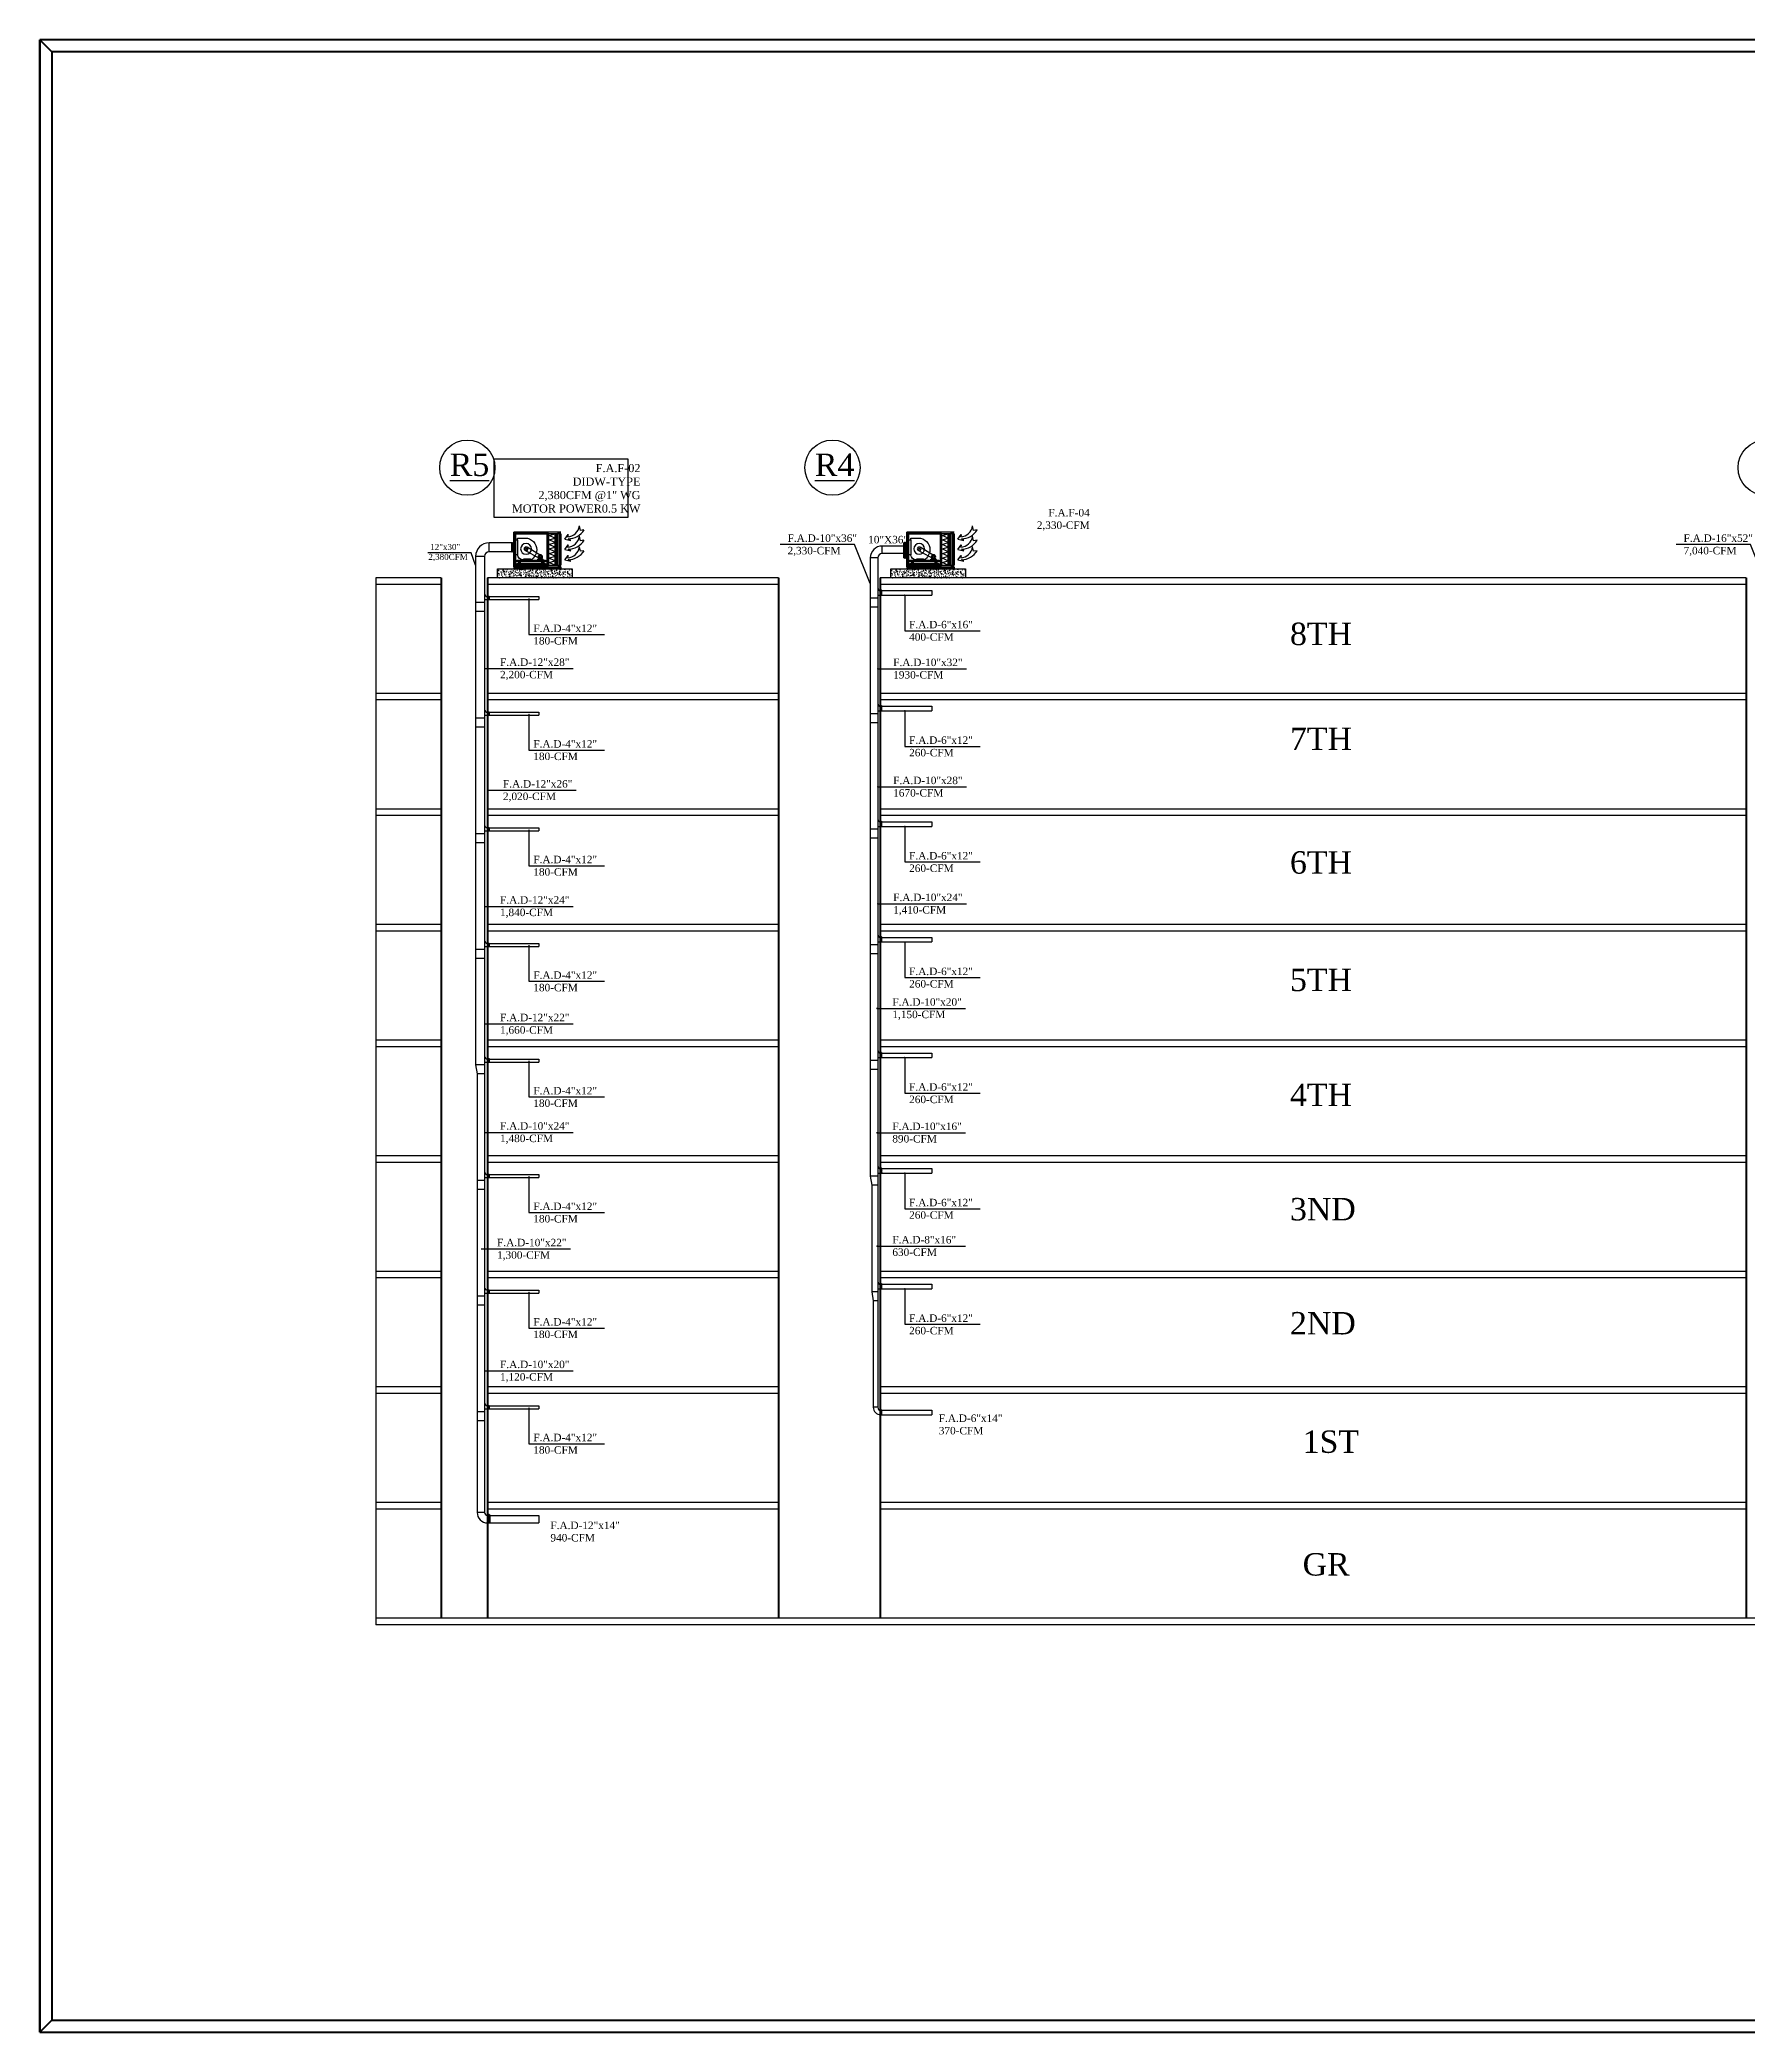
# Model space of a CAD drawing. Extents: x 847 to 949, y 444 to 823.
# Drawn here: x 847.4 to 904.5, y 443.9 to 510.6 of the extents above; entities that cross this region are included whole.
import ezdxf

# ---------------------------------------------------------------- set-up
doc = ezdxf.new("R2010")
doc.units = 0
doc.header["$MEASUREMENT"] = 0
doc.layers.get('0').update_dxf_attribs({"linetype": 'CONTINUOUS', "lineweight": 30})
for name, color, linetype in [('01_AC-EQUIP', 206, 'CONTINUOUS'), ('06_AC-FA.DUCT', 4, 'CONTINUOUS'), ('12-AC-FL.CONN.', 2, 'CONTINUOUS'), ('A.C.VOLUM DAMPER', 2, 'CONTINUOUS')]:
    doc.layers.add(name, color=color, linetype=linetype)
for name, color, linetype, lineweight in [('04-AC_F.A.DUCT', 4, 'CONTINUOUS', 35), ('A-Handrail', 2, 'CONTINUOUS', 30), ('AC-TEXT', 15, 'CONTINUOUS', 30), ('AC.REF(S). PIPING', 3, 'CONTINUOUS', 30), ('exhaust grill', 220, 'CONTINUOUS', 18), ('piping', 15, 'CONTINUOUS', 30), ('seeee', 6, 'CONTINUOUS', 40), ('UG-BORDER', 20, 'CONTINUOUS', 80)]:
    doc.layers.add(name, color=color, linetype=linetype, lineweight=lineweight)
doc.styles.add('AC', font='romans.shx', dxfattribs={"height": 0.2})
doc.dimstyles.get("Standard").update_dxf_attribs({"dimtxt": 0.12, "dimasz": 0.05, "dimexe": 0.18, "dimexo": 0.0625, "dimgap": 0.09, "dimtad": 0, "dimtih": 1, "dimtoh": 1, "dimzin": 0, "dimdsep": 46, "dimtxsty": 'Standard', "dimblk": 'DOT', "dimcen": 0.09, "dimadec": 0, "dimazin": 0, "dimtfac": 1, "dimtofl": 0, "dimtmove": 0, "dimatfit": 3, "dimldrblk": 'DOT', "dimfxl": 1, "dimtolj": 1, "dimtzin": 0, "dimarcsym": 0})

# ---------------------------------------------------------------- blocks, each defined once
blk = doc.blocks.new('A$C74983092')
at = {"layer": '01_AC-EQUIP'}
for points in [[(-1.063, 0.066), (-1.063, 0), (-1.028, 0), (-1.028, 0.031), (-0.997, 0.031), (-0.997, 0.066)], [(0, 0.066), (0, 0), (-0.036, 0), (-0.036, 0.031), (-0.067, 0.031), (-0.067, 0.066)], [(-1.063, -0.716), (-1.063, -0.65), (-1.028, -0.65), (-1.028, -0.681), (-0.997, -0.681), (-0.997, -0.716)], [(-0.036, -0.681), (-0.036, -0.65), (0, -0.65), (0, -0.716), (-0.067, -0.716), (-0.067, -0.681)]]:
    blk.add_hatch(color=160, dxfattribs=at).paths.add_polyline_path(points)
h = blk.add_hatch(dxfattribs=at)
h.set_pattern_fill('ANSI32', color=160, scale=0.094816, style=0)
h.set_pattern_definition([(45, (-67.101423, -493.577206), (-0.0251420207, 0.0251420207), []), (45, (-67.08466, -493.577206), (-0.0251420207, 0.0251420207), [])])
h.paths.add_polyline_path([(-0.931, 0.03), (-0.997, 0.03), (-0.997, -0.681), (-0.931, -0.681)])
at = {"layer": '01_AC-EQUIP', "color": 160}
for p, q in [((-1.063, 0.066), (0, 0.066)), ((-1.063, 0.03), (-0.036, 0.03)), ((-1.028, 0), (-1.063, 0)), ((-1.027, 0.031), (-1.027, -0.681)), ((-0.997, 0.031), (-0.997, 0.066)), ((-0.997, -0.681), (-0.997, 0.03)), ((-0.931, -0.681), (-0.931, 0.03)), ((0, 0.066), (-0.782, 0.066)), ((-0.782, 0.066), (-0.782, 0.066)), ((-0.747, 0.031), (-0.747, -0.681)), ((-0.036, 0.031), (-0.747, 0.031)), ((-0.067, 0.031), (-0.067, 0.066)), ((-0.036, -0.681), (-0.036, 0.031)), ((-0.036, 0.03), (-0.036, -0.681)), ((-0.036, 0), (0, 0)), ((0, -0.716), (0, 0.066)), ((0, 0.066), (0, -0.716)), ((-0.616, -0.464), (-0.298, -0.274)), ((-0.581, -0.525), (-0.256, -0.347)), ((-0.084, -0.068), (-0.255, -0.068)), ((-0.084, -0.108), (-0.084, -0.068)), ((0, -0.716), (-1.064, -0.716)), ((-1.028, -0.65), (-1.063, -0.65)), ((-0.036, -0.681), (-1.063, -0.681)), ((-1.063, -0.716), (-1.063, -0.748)), ((0, -0.748), (-1.063, -0.748)), ((0, -0.72), (-1.061, -0.72)), ((-0.997, -0.681), (-0.997, -0.716)), ((-0.997, -0.681), (-0.997, -0.748)), ((-0.782, -0.716), (0, -0.716)), ((-0.747, -0.681), (-0.036, -0.681)), ((-0.66, -0.548), (-0.66, -0.569)), ((-0.656, -0.547), (-0.634, -0.547)), ((-0.655, -0.58), (-0.655, -0.654)), ((-0.54, -0.547), (-0.561, -0.547)), ((-0.536, -0.548), (-0.536, -0.569)), ((-0.374, -0.555), (-0.223, -0.555)), ((-0.347, -0.542), (-0.36, -0.542)), ((-0.354, -0.548), (-0.354, -0.535)), ((-0.354, -0.551), (-0.354, -0.567)), ((-0.286, -0.542), (-0.299, -0.542)), ((-0.293, -0.548), (-0.293, -0.535)), ((-0.293, -0.551), (-0.293, -0.567)), ((-0.232, -0.542), (-0.245, -0.542)), ((-0.238, -0.548), (-0.238, -0.535)), ((-0.238, -0.551), (-0.238, -0.567)), ((-0.127, -0.58), (-0.127, -0.654)), ((-0.067, -0.681), (-0.067, -0.716)), ((-0.036, -0.65), (0, -0.65)), ((0, -0.716), (0, -0.752))]:
    blk.add_line(p, q, dxfattribs=at)
for points in [[(-1.063, 0.03), (-1.063, -0.681)], [(-1.063, -0.681), (-1.063, 0.03)], [(-0.931, -0.067), (-0.792, -0.006), (-0.931, 0.03)], [(-0.931, -0.681), (-0.931, 0.03)], [(-0.782, 0.03), (-0.782, -0.681)], [(-0.782, -0.681), (-0.782, 0.03)], [(-0.931, -0.169), (-0.792, -0.108), (-0.931, -0.067)], [(-0.931, -0.271), (-0.792, -0.21), (-0.931, -0.169)], [(-0.931, -0.374), (-0.792, -0.312), (-0.931, -0.271)], [(-0.931, -0.476), (-0.792, -0.415), (-0.931, -0.374)], [(-0.931, -0.578), (-0.792, -0.517), (-0.931, -0.476)], [(-0.931, -0.681), (-0.792, -0.619), (-0.931, -0.578)], [(-0.63, -0.533), (-0.643, -0.533), (-0.643, -0.555), (-0.553, -0.555), (-0.553, -0.533), (-0.565, -0.533)]]:
    blk.add_lwpolyline(points, dxfattribs=at)
for points in [[(-0.084, -0.108), (-0.084, -0.447), (-0.036, -0.447), (-0.036, -0.108)], [(-0.715, -0.605), (-0.067, -0.605), (-0.067, -0.561), (-0.715, -0.561)], [(-0.715, -0.681), (-0.067, -0.681), (-0.067, -0.637), (-0.715, -0.637)], [(-0.676, -0.637), (-0.634, -0.637), (-0.634, -0.605), (-0.676, -0.605)], [(-0.671, -0.561), (-0.643, -0.561), (-0.643, -0.555), (-0.671, -0.555)], [(-0.649, -0.533), (-0.649, -0.561), (-0.643, -0.561), (-0.643, -0.533)], [(-0.547, -0.533), (-0.547, -0.561), (-0.553, -0.561), (-0.553, -0.533)], [(-0.525, -0.561), (-0.553, -0.561), (-0.553, -0.555), (-0.525, -0.555)], [(-0.374, -0.561), (-0.223, -0.561), (-0.223, -0.533), (-0.374, -0.533)], [(-0.106, -0.637), (-0.148, -0.637), (-0.148, -0.605), (-0.106, -0.605)]]:
    blk.add_lwpolyline(points, close=True, dxfattribs=at)
for centre, radius in [((-0.598, -0.494), 0.0507), ((-0.276, -0.31), 0.122), ((-0.276, -0.31), 0.042), ((-0.276, -0.31), 0.0134), ((-0.598, -0.494), 0.035), ((-0.598, -0.494), 0.00909), ((-0.354, -0.542), 0.00444), ((-0.293, -0.542), 0.00444), ((-0.238, -0.542), 0.00444)]:
    blk.add_circle(centre, radius, dxfattribs=at)
for centre, radius, start, end in [((-0.256, -0.328), 0.261, 89.8098, 181.0457), ((-0.217, -0.316), 0.3, 183.3325, 234.9147), ((-0.224, -0.418), 0.144, 276.938, 348.446)]:
    blk.add_arc(centre, radius, start, end, dxfattribs=at)
for points in [[(-0.634, -0.605), (-0.634, -0.637), (-0.676, -0.605), (-0.676, -0.637)], [(-0.671, -0.555), (-0.671, -0.561), (-0.649, -0.555), (-0.649, -0.561)], [(-0.649, -0.533), (-0.643, -0.533), (-0.649, -0.561), (-0.643, -0.561)], [(-0.547, -0.533), (-0.553, -0.533), (-0.547, -0.561), (-0.553, -0.561)], [(-0.525, -0.555), (-0.525, -0.561), (-0.547, -0.555), (-0.547, -0.561)], [(-0.148, -0.605), (-0.148, -0.637), (-0.106, -0.605), (-0.106, -0.637)]]:
    blk.add_solid(points, dxfattribs=at)
blk = doc.blocks.new('A$C60D03859')
at = {"layer": '06_AC-FA.DUCT'}
for p, q in [((-0.16, 0.31), (-0.24, -0.05)), ((-0.24, -0.05), (-0.14, 0.1)), ((-0.16, 0.31), (0.11, 0.11)), ((0.11, 0.11), (-0.02, 0.14)), ((0.37, -0.64), (0.64, -0.58)), ((0.4, -0.86), (0.37, -0.64))]:
    blk.add_line(p, q, dxfattribs=at)
for centre, radius, start, end in [((1.03, 0.13), 1.18, 181.521, 237.6803), ((0.75, 0.19), 0.779, 183.7141, 261.5016)]:
    blk.add_arc(centre, radius, start, end, dxfattribs=at)
blk = doc.blocks.new('A$C4FDA1B52')
at = {"layer": '12-AC-FL.CONN.', "color": 2, "linetype": 'Continuous'}
for p, q in [((-0.13, 0.03), (-0.16, 0)), ((-0.16, -0.8), (-0.16, 0)), ((-0.13, 0.03), (-0.1, 0)), ((-0.13, -0.8), (-0.13, 0)), ((-0.08, 0.03), (-0.1, 0)), ((-0.1, -0.8), (-0.1, 0)), ((-0.08, 0.03), (-0.05, 0)), ((-0.08, -0.8), (-0.08, 0)), ((-0.03, 0.03), (-0.05, 0)), ((-0.05, -0.8), (-0.05, 0)), ((-0.03, 0.03), (0, 0)), ((-0.03, -0.8), (-0.03, 0)), ((0, -0.8), (0, 0)), ((-0.13, -0.83), (-0.16, -0.8)), ((-0.13, -0.83), (-0.1, -0.8)), ((-0.08, -0.83), (-0.1, -0.8)), ((-0.08, -0.83), (-0.05, -0.8)), ((-0.03, -0.83), (-0.05, -0.8)), ((-0.03, -0.83), (0, -0.8))]:
    blk.add_line(p, q, dxfattribs=at)
blk = doc.blocks.new('A$C180A56EA')
at = {"layer": 'A.C.VOLUM DAMPER'}
h = blk.add_hatch(dxfattribs=at)
h.set_pattern_fill('ANSI31', color=256, scale=0.001, style=0)
h.set_pattern_definition([(45, (129.5106855, -230.48025158), (-8.838834765e-05, 8.838834765e-05), [])])
h.paths.add_polyline_path([(0.046, 0.004), (0.046, 0.006), (0.04, 0.006), (0.04, -0.003), (0.046, -0.003), (0.046, 0), (0.06, 0), (0.06, 0.013), (0.057, 0.013), (0.057, 0.004)])
for p, q in [((-0.124, 0.003), (-0.116, 0.003)), ((-0.116, 0), (-0.119, 0.003)), ((-0.119, 0), (-0.116, 0.002)), ((-0.116, 0.002), (-0.118, 0.003)), ((-0.116, 0.003), (-0.117, 0.003)), ((-0.117, 0), (-0.116, 0.001)), ((-0.116, 0), (-0.11, 0.006)), ((-0.116, 0.001), (-0.112, 0.006)), ((-0.11, 0), (-0.116, 0.006)), ((-0.116, 0.002), (-0.113, 0.006)), ((-0.116, -0.003), (-0.116, 0.006)), ((-0.116, 0.003), (-0.114, 0.006)), ((-0.116, 0.006), (-0.11, 0.006)), ((-0.116, 0.006), (-0.116, 0.006)), ((-0.116, 0.005), (-0.115, 0.006)), ((-0.116, -0.001), (-0.11, 0.005)), ((-0.11, -0.001), (-0.116, 0.005)), ((-0.116, -0.002), (-0.11, 0.004)), ((-0.11, -0.003), (-0.116, 0.004)), ((-0.116, -0.003), (-0.11, 0.003)), ((-0.111, -0.003), (-0.116, 0.003)), ((-0.112, -0.003), (-0.116, 0.002)), ((-0.113, -0.003), (-0.116, 0)), ((-0.116, 0), (-0.116, 0)), ((-0.11, 0.001), (-0.115, 0.006)), ((-0.11, 0.002), (-0.114, 0.006)), ((-0.114, -0.003), (-0.11, 0.002)), ((-0.11, 0.003), (-0.113, 0.006)), ((-0.113, 0.002), (0.04, 0.002)), ((-0.113, -0.003), (-0.11, 0.001)), ((-0.11, 0.004), (-0.112, 0.006)), ((0.04, 0.012), (-0.11, 0.012)), ((-0.11, 0.005), (-0.11, 0.006)), ((-0.088, 0.011), (-0.099, -0.007)), ((-0.077, 0.011), (-0.066, -0.007)), ((-0.04, 0.011), (-0.051, -0.007)), ((-0.028, 0.011), (-0.017, -0.007)), ((0.006, 0.011), (-0.006, -0.007)), ((0.017, 0.011), (0.029, -0.007)), ((0.046, 0.006), (0.04, 0.006)), ((0.04, 0.006), (0.04, -0.003)), ((0.046, 0.004), (0.046, 0.006)), ((0.057, 0.004), (0.046, 0.004)), ((0.06, 0.013), (0.057, 0.013)), ((0.057, 0.013), (0.057, 0.004)), ((0.06, 0.013), (0.06, 0)), ((-0.124, 0), (-0.116, 0)), ((-0.114, -0.003), (-0.116, -0.001)), ((-0.115, -0.003), (-0.116, -0.002)), ((-0.11, -0.003), (-0.116, -0.003)), ((-0.112, -0.003), (-0.11, 0)), ((-0.111, -0.003), (-0.11, -0.001)), ((-0.11, -0.003), (-0.11, -0.002)), ((-0.11, -0.008), (0.04, -0.008)), ((0.04, -0.003), (0.046, -0.003)), ((0.06, 0), (0.046, 0)), ((0.046, -0.003), (0.046, 0))]:
    blk.add_line(p, q, dxfattribs=at)
at = {"layer": 'A.C.VOLUM DAMPER', "extrusion": (0, 0, -1)}
for centre, major_axis, start_param, end_param in [((-0.094, 0.002), (0.00135, 0.00135), 3.926991, 7.068583), ((-0.094, 0.002), (-0.00135, 0.00135), 2.356195, 5.497787), ((-0.071, 0.002), (0.00135, 0.00135), 3.926991, 7.068583), ((-0.071, 0.002), (-0.00135, 0.00135), 2.356195, 5.497787), ((-0.046, 0.002), (0.00135, 0.00135), 3.926991, 7.068583), ((-0.046, 0.002), (-0.00135, 0.00135), 2.356195, 5.497787), ((-0.023, 0.002), (0.00135, 0.00135), 3.926991, 7.068583), ((-0.023, 0.002), (-0.00135, 0.00135), 2.356194, 5.497787), ((0, 0.002), (0.00135, 0.00135), 3.926991, 7.068583), ((0, 0.002), (0.00135, 0.00135), 0.785398, 3.926991), ((0.023, 0.002), (0.00135, 0.00135), 3.926991, 7.068583), ((0.023, 0.002), (-0.00135, 0.00135), 2.356195, 5.497787)]:
    blk.add_ellipse(centre, major_axis=major_axis, ratio=1, start_param=start_param, end_param=end_param, dxfattribs=at)
blk = doc.blocks.new('_Dot')
at = {"color": 0, "linetype": 'ByBlock', "lineweight": -2}
blk.add_line((-0.5, 0), (-1, 0), dxfattribs=at)
at = {"color": 0, "linetype": 'ByBlock', "const_width": 0.5}
blk.add_lwpolyline([(-0.25, 0, 1), (0.25, 0, 1)], format="xyb", close=True, dxfattribs=at)

msp = doc.modelspace()

# ---------------------------------------------------------------- hatches: boundary and pattern name
at = {"layer": 'A-Handrail', "ltscale": 0.01}
h = msp.add_hatch(dxfattribs=at)
h.set_pattern_fill('AR-CONC', color=254, scale=0.001, style=0)
h.set_pattern_definition([(50, (-1192.27552, -375.23417), (0.182184669, -0.015939086), [0.01905, -0.20955]), (355, (-1192.27552, -375.23417), (-0.035243421, 0.191056845), [0.01524, -0.167640584]), (100.451445, (-1192.26034, -375.2355), (0.146941247, 0.175117752), [0.016190009, -0.178090245]), (46.1842, (-1192.27552, -375.18337), (0.27107904, -0.042042328), [0.028575, -0.314325]), (96.635558, (-1192.25293, -375.18687), (0.237404134, 0.247426125), [0.024285023, -0.267135608]), (351.184151, (-1192.27552, -375.18337), (0.237404134, 0.247426125), [0.022859967, -0.251459732]), (21, (-1192.25012, -375.19607), (0.151614391, -0.102265198), [0.01905, -0.20955]), (326, (-1192.25012, -375.19607), (0.061802028, 0.184187966), [0.01524, -0.16764]), (71.451445, (-1192.23748, -375.2046), (0.213416419, 0.081922769), [0.016190009, -0.178089938]), (37.5, (-1192.27552, -375.23417), (0.0030886033, 0.0845550389), [0, -0.165608, 0, -0.17018, 0, -0.168275]), (7.5, (-1192.27552, -375.23417), (0.0668196625, 0.100180575), [0, -0.097028, 0, -0.161798, 0, -0.064135]), (327.5, (-1192.33216, -375.23417), (0.1355905952, -0.005728744), [0, -0.0635, 0, -0.19812, 0, -0.26289]), (317.5, (-1192.35756, -375.23417), (0.1481291814, 0.025426491), [0, -0.08255, 0, -0.131572, 0, -0.18669])])
h.paths.add_polyline_path([(862.677, 492.594), (862.677, 492.894), (865.177, 492.894), (865.177, 492.594)])
h = msp.add_hatch(dxfattribs=at)
h.set_pattern_fill('AR-CONC', color=254, scale=0.001, style=0)
h.set_pattern_definition([(50, (-1179.11275, -375.23417), (0.182184669, -0.015939086), [0.01905, -0.20955]), (355, (-1179.11275, -375.23417), (-0.035243421, 0.191056845), [0.01524, -0.167640584]), (100.451445, (-1179.09757, -375.2355), (0.146941247, 0.175117752), [0.016190009, -0.178090245]), (46.1842, (-1179.11275, -375.18337), (0.27107904, -0.042042328), [0.028575, -0.314325]), (96.635558, (-1179.09016, -375.18687), (0.237404134, 0.247426125), [0.024285023, -0.267135608]), (351.184151, (-1179.11275, -375.18337), (0.237404134, 0.247426125), [0.022859967, -0.251459732]), (21, (-1179.08735, -375.19607), (0.151614391, -0.102265198), [0.01905, -0.20955]), (326, (-1179.08735, -375.19607), (0.061802028, 0.184187966), [0.01524, -0.16764]), (71.451445, (-1179.07471, -375.2046), (0.213416419, 0.081922769), [0.016190009, -0.178089938]), (37.5, (-1179.11275, -375.23417), (0.0030886033, 0.0845550389), [0, -0.165608, 0, -0.17018, 0, -0.168275]), (7.5, (-1179.11275, -375.23417), (0.0668196625, 0.100180575), [0, -0.097028, 0, -0.161798, 0, -0.064135]), (327.5, (-1179.16939, -375.23417), (0.1355905952, -0.005728744), [0, -0.0635, 0, -0.19812, 0, -0.26289]), (317.5, (-1179.19479, -375.23417), (0.1481291814, 0.025426491), [0, -0.08255, 0, -0.131572, 0, -0.18669])])
h.paths.add_polyline_path([(875.84, 492.594), (875.84, 492.894), (878.34, 492.894), (878.34, 492.594)])

# ---------------------------------------------------------------- linework, layer by layer
at = {"layer": '04-AC_F.A.DUCT'}
for p, q in [((862.339, 491.964), (862.339, 491.864)), ((862.339, 488.094), (862.339, 487.994)), ((862.339, 484.224), (862.339, 484.124)), ((862.339, 480.354), (862.339, 480.254)), ((862.339, 476.484), (862.339, 476.384)), ((862.339, 472.614), (862.339, 472.514)), ((862.339, 468.744), (862.339, 468.644)), ((862.339, 464.874), (862.339, 464.774))]:
    msp.add_line(p, q, dxfattribs=at)
at = {"layer": '06_AC-FA.DUCT'}
for p, q in [((863.16, 493.762), (862.391, 493.762)), ((862.391, 493.462), (862.391, 493.762)), ((876.283, 493.658), (875.554, 493.658)), ((875.554, 493.408), (875.554, 493.658)), ((861.941, 493.312), (861.941, 476.284)), ((862.241, 493.312), (861.941, 493.312)), ((862.241, 493.312), (862.241, 461.304)), ((863.16, 493.462), (862.391, 493.462)), ((875.154, 493.258), (875.154, 472.564)), ((875.404, 493.258), (875.154, 493.258)), ((875.404, 493.258), (875.404, 464.824)), ((876.283, 493.408), (875.554, 493.408)), ((862.241, 491.764), (861.941, 491.764)), ((862.241, 491.864), (864.062, 491.864)), ((862.339, 491.964), (864.062, 491.964)), ((864.062, 491.964), (864.062, 491.864)), ((875.404, 491.914), (875.154, 491.914)), ((875.404, 491.614), (875.154, 491.614)), ((875.404, 492.014), (877.212, 492.014)), ((875.504, 492.164), (877.212, 492.164)), ((875.504, 492.164), (875.504, 492.014)), ((877.212, 492.164), (877.212, 492.014)), ((862.241, 491.464), (861.941, 491.464)), ((875.504, 488.294), (877.212, 488.294)), ((875.504, 488.294), (875.504, 488.144)), ((877.212, 488.294), (877.212, 488.144)), ((862.241, 487.894), (861.941, 487.894)), ((862.241, 487.594), (861.941, 487.594)), ((862.241, 487.994), (864.062, 487.994)), ((862.339, 488.094), (864.062, 488.094)), ((864.062, 488.094), (864.062, 487.994)), ((875.404, 488.044), (875.154, 488.044)), ((875.404, 487.744), (875.154, 487.744)), ((875.404, 488.144), (877.212, 488.144)), ((875.404, 484.274), (877.212, 484.274)), ((875.504, 484.424), (877.212, 484.424)), ((875.504, 484.424), (875.504, 484.274)), ((877.212, 484.424), (877.212, 484.274)), ((862.241, 484.024), (861.941, 484.024)), ((862.241, 483.724), (861.941, 483.724)), ((862.241, 484.124), (864.062, 484.124)), ((862.339, 484.224), (864.062, 484.224)), ((864.062, 484.224), (864.062, 484.124)), ((875.404, 484.174), (875.154, 484.174)), ((875.404, 483.874), (875.154, 483.874)), ((862.241, 480.254), (864.062, 480.254)), ((862.339, 480.354), (864.062, 480.354)), ((864.062, 480.354), (864.062, 480.254)), ((875.404, 480.304), (875.154, 480.304)), ((875.404, 480.404), (877.212, 480.404)), ((875.504, 480.554), (877.212, 480.554)), ((875.504, 480.554), (875.504, 480.404)), ((877.212, 480.554), (877.212, 480.404)), ((862.241, 480.154), (861.941, 480.154)), ((862.241, 479.854), (861.941, 479.854)), ((875.404, 480.004), (875.154, 480.004)), ((862.241, 476.284), (861.941, 476.284)), ((861.941, 476.284), (861.991, 475.984)), ((862.241, 476.384), (864.062, 476.384)), ((862.339, 476.484), (864.062, 476.484)), ((864.062, 476.484), (864.062, 476.384)), ((875.404, 476.434), (875.154, 476.434)), ((875.404, 476.534), (877.212, 476.534)), ((875.504, 476.684), (877.212, 476.684)), ((875.504, 476.684), (875.504, 476.534)), ((877.212, 476.684), (877.212, 476.534)), ((861.991, 475.984), (861.991, 461.304)), ((862.241, 475.984), (861.991, 475.984)), ((875.404, 476.134), (875.154, 476.134)), ((862.241, 472.414), (861.99, 472.414)), ((862.241, 472.514), (864.062, 472.514)), ((862.339, 472.614), (864.062, 472.614)), ((864.062, 472.614), (864.062, 472.514)), ((875.404, 472.564), (875.154, 472.564)), ((875.154, 472.564), (875.204, 472.264)), ((875.204, 472.264), (875.204, 468.694)), ((875.404, 472.264), (875.204, 472.264)), ((875.404, 472.664), (877.212, 472.664)), ((875.504, 472.814), (877.212, 472.814)), ((875.504, 472.814), (875.504, 472.664)), ((877.212, 472.814), (877.212, 472.664)), ((862.241, 472.114), (861.99, 472.114)), ((875.504, 468.944), (877.212, 468.944)), ((875.504, 468.944), (875.504, 468.794)), ((877.212, 468.944), (877.212, 468.794)), ((862.241, 468.544), (861.99, 468.544)), ((862.241, 468.244), (861.99, 468.244)), ((862.241, 468.644), (864.062, 468.644)), ((862.339, 468.744), (864.062, 468.744)), ((864.062, 468.744), (864.062, 468.644)), ((875.404, 468.694), (875.204, 468.694)), ((875.204, 468.694), (875.254, 468.394)), ((875.254, 468.394), (875.254, 464.824)), ((875.404, 468.394), (875.254, 468.394)), ((875.404, 468.794), (877.212, 468.794)), ((862.241, 464.674), (861.99, 464.674)), ((862.241, 464.374), (861.99, 464.374)), ((862.241, 464.774), (864.062, 464.774)), ((862.339, 464.874), (864.062, 464.874)), ((864.062, 464.874), (864.062, 464.774)), ((875.404, 464.824), (875.253, 464.824)), ((875.489, 464.574), (877.212, 464.574)), ((875.504, 464.724), (877.212, 464.724)), ((875.504, 464.724), (875.504, 464.574)), ((877.212, 464.724), (877.212, 464.574)), ((862.241, 461.304), (861.991, 461.304)), ((862.341, 461.204), (864.062, 461.204)), ((862.341, 461.204), (862.341, 460.954)), ((862.341, 460.954), (864.062, 460.954)), ((864.062, 461.204), (864.062, 460.954))]:
    msp.add_line(p, q, dxfattribs=at)
for centre, radius, start, end in [((862.391, 493.312), 0.45, 90, 180), ((875.554, 493.258), 0.4, 90, 180), ((862.391, 493.312), 0.15, 90, 180), ((875.554, 493.258), 0.15, 90, 180), ((875.504, 492.264), 0.1, 180, 270), ((862.341, 492.064), 0.1, 180, 270), ((875.504, 488.394), 0.1, 180, 270), ((862.341, 488.194), 0.1, 180, 270), ((862.341, 484.324), 0.1, 180, 270), ((875.504, 484.524), 0.1, 180, 270), ((862.341, 480.454), 0.1, 180, 270), ((875.504, 480.654), 0.1, 180, 270), ((862.341, 476.584), 0.1, 180, 270), ((875.504, 476.784), 0.1, 180, 270), ((875.504, 472.914), 0.1, 180, 270), ((862.341, 472.714), 0.1, 180, 270), ((875.504, 469.044), 0.1, 180, 270), ((862.341, 468.844), 0.1, 180, 270), ((862.341, 464.974), 0.1, 180, 270), ((875.504, 464.824), 0.25, 180, 270), ((875.504, 464.824), 0.1, 180, 270), ((862.341, 461.304), 0.35, 180, 270), ((862.341, 461.304), 0.1, 180, 270)]:
    msp.add_arc(centre, radius, start, end, dxfattribs=at)
at = {"layer": 'A-Handrail', "color": 254, "ltscale": 0.01}
for points in [[(862.677, 492.594), (862.677, 492.894), (865.177, 492.894), (865.177, 492.594)], [(875.84, 492.594), (875.84, 492.894), (878.34, 492.894), (878.34, 492.594)]]:
    msp.add_lwpolyline(points, close=True, dxfattribs=at)
at = {"layer": 'AC-TEXT', "color": 0, "linetype": 'Continuous'}
msp.add_lwpolyline([(862.562, 496.581), (867.033, 496.581), (867.033, 494.618), (862.562, 494.618)], close=True, dxfattribs=at)
at = {"layer": 'AC.REF(S). PIPING', "color": 252, "linetype": 'Continuous'}
for p, q in [((860.789, 492.594), (858.596, 492.594)), ((858.596, 492.594), (858.596, 457.544)), ((860.789, 492.374), (858.596, 492.374)), ((872.086, 492.594), (862.339, 492.594)), ((872.086, 492.374), (862.339, 492.374)), ((904.48, 492.594), (875.489, 492.594)), ((904.48, 492.374), (875.489, 492.374)), ((860.789, 488.724), (858.596, 488.724)), ((860.789, 488.504), (858.596, 488.504)), ((872.086, 488.724), (862.339, 488.724)), ((872.086, 488.504), (862.339, 488.504)), ((904.48, 488.724), (875.489, 488.724)), ((904.48, 488.504), (875.489, 488.504)), ((860.789, 484.854), (858.596, 484.854)), ((860.789, 484.634), (858.596, 484.634)), ((872.086, 484.854), (862.339, 484.854)), ((872.086, 484.634), (862.339, 484.634)), ((904.48, 484.854), (875.489, 484.854)), ((904.48, 484.634), (875.489, 484.634)), ((860.789, 480.984), (858.596, 480.984)), ((872.086, 480.984), (862.339, 480.984)), ((904.48, 480.984), (875.489, 480.984)), ((860.789, 480.764), (858.596, 480.764)), ((872.086, 480.764), (862.339, 480.764)), ((904.48, 480.764), (875.489, 480.764)), ((860.789, 477.114), (858.596, 477.114)), ((872.086, 477.114), (862.339, 477.114)), ((904.48, 477.114), (875.489, 477.114)), ((860.789, 476.894), (858.596, 476.894)), ((872.086, 476.894), (862.339, 476.894)), ((904.48, 476.894), (875.489, 476.894)), ((860.789, 473.244), (858.596, 473.244)), ((860.789, 473.024), (858.596, 473.024)), ((872.086, 473.244), (862.339, 473.244)), ((872.086, 473.024), (862.339, 473.024)), ((904.48, 473.244), (875.489, 473.244)), ((904.48, 473.024), (875.489, 473.024)), ((860.789, 469.374), (858.596, 469.374)), ((860.789, 469.154), (858.596, 469.154)), ((872.086, 469.374), (862.339, 469.374)), ((872.086, 469.154), (862.339, 469.154)), ((904.48, 469.374), (875.489, 469.374)), ((904.48, 469.154), (875.489, 469.154)), ((860.789, 465.504), (858.596, 465.504)), ((860.789, 465.284), (858.596, 465.284)), ((872.086, 465.504), (862.339, 465.504)), ((872.086, 465.284), (862.339, 465.284)), ((904.48, 465.504), (875.489, 465.504)), ((904.48, 465.284), (875.489, 465.284)), ((860.789, 461.634), (858.596, 461.634)), ((872.086, 461.634), (862.339, 461.634)), ((904.48, 461.634), (875.489, 461.634)), ((860.789, 461.414), (858.596, 461.414)), ((872.086, 461.414), (862.339, 461.414)), ((904.48, 461.414), (875.489, 461.414)), ((916.246, 457.764), (858.596, 457.764)), ((916.246, 457.544), (858.596, 457.544))]:
    msp.add_line(p, q, dxfattribs=at)
at = {"layer": 'piping', "color": 2, "linetype": 'Continuous'}
for centre in [(861.664, 496.283), (873.888, 496.283), (905.13, 496.283)]:
    msp.add_circle(centre, 0.924, dxfattribs=at)
at = {"layer": 'seeee'}
for p, q in [((860.789, 492.594), (860.789, 457.764)), ((862.339, 492.594), (862.339, 457.764)), ((872.086, 492.594), (872.086, 457.764)), ((875.489, 492.594), (875.489, 457.764)), ((904.48, 492.594), (904.48, 457.764))]:
    msp.add_line(p, q, dxfattribs=at)
at = {"layer": 'UG-BORDER'}
for p, q in [((847.351, 510.605), (847.351, 443.905)), ((847.351, 510.605), (847.755, 510.2)), ((847.351, 443.905), (847.755, 444.309))]:
    msp.add_line(p, q, dxfattribs=at)
at = {"layer": 'UG-BORDER', "color": 7}
for p, q in [((847.351, 443.905), (847.351, 510.605)), ((943.351, 510.605), (847.351, 510.605)), ((847.755, 510.2), (847.755, 444.309)), ((942.947, 510.2), (847.755, 510.2)), ((847.755, 444.309), (942.947, 444.309)), ((847.351, 443.905), (943.351, 443.905))]:
    msp.add_line(p, q, dxfattribs=at)

# ---------------------------------------------------------------- block references
at = {"layer": '01_AC-EQUIP', "color": 160, "xscale": -1.485529739991759, "yscale": 1.485529739991759, "zscale": 1.485529740018002}
for p in [(863.218, 494.024), (876.381, 494.024)]:
    msp.add_blockref('A$C74983092', p, dxfattribs=at)
at = {"layer": '06_AC-FA.DUCT'}
for p, xscale, yscale, zscale in [((863.218, 493.762), 0.3750000000789271, 0.3750000000789271, 0.3750000000789271), ((876.381, 493.767), 0.6250000007241284, 0.6250000007241284, 0.6250000007241284)]:
    msp.add_blockref('A$C4FDA1B52', p, dxfattribs=dict(at, xscale=xscale, yscale=yscale, zscale=zscale))
at = {"layer": 'A.C.VOLUM DAMPER', "rotation": 90}
for p, xscale, yscale, zscale in [((862.396, 491.937), 0.6666666641401666, 0.6666666641401666, 0.6666666641401666), ((875.534, 492.124), 0.9995654437173016, 0.9995654437173016, 0.9995654437173016), ((875.533, 488.254), 0.9995654437173016, 0.9995654437173016, 0.9995654437173016), ((862.396, 488.067), 0.6666666641401666, 0.6666666641401666, 0.6666666641401666), ((875.533, 484.384), 0.9995654437173016, 0.9995654437173016, 0.9995654437173016), ((862.396, 484.197), 0.6666666641401666, 0.6666666641401666, 0.6666666641401666), ((862.396, 480.327), 0.6666666641401666, 0.6666666641401666, 0.6666666641401666), ((875.534, 480.514), 0.9995654437173016, 0.9995654437173016, 0.9995654437173016), ((862.396, 476.457), 0.6666666641401666, 0.6666666641401666, 0.6666666641401666), ((875.53, 476.644), 0.9995654437173016, 0.9995654437173016, 0.9995654437173016), ((862.396, 472.587), 0.6666666641401666, 0.6666666641401666, 0.6666666641401666), ((875.536, 472.774), 0.9995654437173016, 0.9995654437173016, 0.9995654437173016), ((875.531, 468.904), 0.9995654437173016, 0.9995654437173016, 0.9995654437173016), ((862.396, 468.717), 0.6666666641401666, 0.6666666641401666, 0.6666666641401666), ((862.396, 464.847), 0.6666666641401666, 0.6666666641401666, 0.6666666641401666), ((875.529, 464.684), 0.9995654437173016, 0.9995654437173016, 0.9995654437173016), ((862.409, 461.137), 1.665942406324459, 1.665942406324459, 1.665942406324459)]:
    msp.add_blockref('A$C180A56EA', p, dxfattribs=dict(at, xscale=xscale, yscale=yscale, zscale=zscale))
at = {"layer": 'exhaust grill', "xscale": 0.5496744661359118, "yscale": 0.5496744661359118, "zscale": 0.5496744661359118, "rotation": 90}
for p in [(865.096, 493.98), (878.259, 493.98), (865.096, 493.634), (865.096, 493.282), (878.259, 493.634), (878.259, 493.282)]:
    msp.add_blockref('A$C60D03859', p, dxfattribs=at)

# ---------------------------------------------------------------- texts
at = {"layer": 'AC-TEXT', "color": 34, "linetype": 'Continuous', "insert": (867.46, 496.403, -0.2), "char_height": 0.25, "width": 4.76174, "attachment_point": 3, "style": 'AC'}
msp.add_mtext('{\\fTimes New Roman|b0|i0|c0|p18;\\H1.083x; F.A.F-02\\PDIDW-TYPE\\P2,380CFM @1" WG\\PMOTOR POWER0.5 KW\\P\\P\\A1;\\H0.9234x; }', dxfattribs=at)
at = {"layer": 'AC-TEXT', "color": 7, "linetype": 'Continuous', "char_height": 0.25, "style": 'AC'}
for s, insert, width, attachment_point in [('\\A1;{\\fTimes New Roman|b0|i0|c0|p18;\\C256;F.A.F-04\\P2,330-CFM \\P\\fArial|b0|i0|c0|p34;\\C34;\\P\\fTimes New Roman|b0|i0|c0|p18;  }', (882.501, 494.899), 6.18694, 3), ('\\A1;\\pi0.062134;{\\fTimes New Roman|b0|i0|c0|p18;\\H0.8x;\\C4;12"x30" \\P\\pi0;2,380CFM\\H1.25x;  }', (860.359, 493.729), 1.04943, 1), ('\\A1;{\\fTimes New Roman|b0|i0|c0|p18;\\C4;F.A.D-10"x36"\\P2,330-CFM \\C256;\\P\\fArial|b0|i0|c0|p34;\\C34;\\P\\fTimes New Roman|b0|i0|c0|p18;  }', (872.384, 494.048), 6.18694, 1), ('\\A1;{\\fTimes New Roman|b0|i0|c0|p18;\\C256;10"X36"}', (875.082, 493.999), 6.18694, 1), ('\\A1;{\\fTimes New Roman|b0|i0|c0|p18;\\C4;F.A.D-16"x52"\\P7,040-CFM \\C256;\\P\\fArial|b0|i0|c0|p34;\\C34;\\P\\fTimes New Roman|b0|i0|c0|p18;  }', (902.381, 494.048), 6.18694, 1), ('\\A1;{\\fTimes New Roman|b0|i0|c0|p18;\\C4;F.A.D-4"x12"\\P180-CFM \\C256;\\P\\fArial|b0|i0|c0|p34;\\C34;\\P\\fTimes New Roman|b0|i0|c0|p18;  }', (863.872, 491.029), 6.18694, 1), ('\\A1;{\\fTimes New Roman|b0|i0|c0|p18;\\C4;F.A.D-6"x16"\\P400-CFM \\C256;\\P\\fArial|b0|i0|c0|p34;\\C34;\\P\\fTimes New Roman|b0|i0|c0|p18;  }', (876.454, 491.154), 6.18694, 1), ('\\A1;{\\fTimes New Roman|b0|i0|c0|p18;\\C4;F.A.D-12"x28"\\P2,200-CFM \\C256;\\P\\fArial|b0|i0|c0|p34;\\C34;\\P\\fTimes New Roman|b0|i0|c0|p18;  }', (862.758, 489.895), 6.18694, 1), ('\\A1;{\\fTimes New Roman|b0|i0|c0|p18;\\C4;F.A.D-10"x32"\\P1930-CFM \\C256;\\P\\fArial|b0|i0|c0|p34;\\C34;\\P\\fTimes New Roman|b0|i0|c0|p18;  }', (875.92, 489.889), 6.18694, 1), ('\\A1;{\\fTimes New Roman|b0|i0|c0|p18;\\C4;F.A.D-4"x12"\\P180-CFM \\C256;\\P\\fArial|b0|i0|c0|p34;\\C34;\\P\\fTimes New Roman|b0|i0|c0|p18;  }', (863.872, 487.159), 6.18694, 1), ('\\A1;{\\fTimes New Roman|b0|i0|c0|p18;\\C4;F.A.D-6"x12"\\P260-CFM \\C256;\\P\\fArial|b0|i0|c0|p34;\\C34;\\P\\fTimes New Roman|b0|i0|c0|p18;  }', (876.454, 487.284), 6.18694, 1), ('\\A1;{\\fTimes New Roman|b0|i0|c0|p18;\\C4;F.A.D-12"x26"\\P2,020-CFM \\C256;\\P\\fArial|b0|i0|c0|p34;\\C34;\\P\\fTimes New Roman|b0|i0|c0|p18;  }', (862.856, 485.821), 6.18694, 1), ('\\A1;{\\fTimes New Roman|b0|i0|c0|p18;\\C4;F.A.D-10"x28"\\P1670-CFM \\C256;\\P\\fArial|b0|i0|c0|p34;\\C34;\\P\\fTimes New Roman|b0|i0|c0|p18;  }', (875.92, 485.937), 6.18694, 1), ('\\A1;{\\fTimes New Roman|b0|i0|c0|p18;\\C4;F.A.D-4"x12"\\P180-CFM \\C256;\\P\\fArial|b0|i0|c0|p34;\\C34;\\P\\fTimes New Roman|b0|i0|c0|p18;  }', (863.872, 483.289), 6.18694, 1), ('\\A1;{\\fTimes New Roman|b0|i0|c0|p18;\\C4;F.A.D-6"x12"\\P260-CFM \\C256;\\P\\fArial|b0|i0|c0|p34;\\C34;\\P\\fTimes New Roman|b0|i0|c0|p18;  }', (876.454, 483.414), 6.18694, 1), ('\\A1;{\\fTimes New Roman|b0|i0|c0|p18;\\C4;F.A.D-12"x24"\\P1,840-CFM \\C256;\\P\\fArial|b0|i0|c0|p34;\\C34;\\P\\fTimes New Roman|b0|i0|c0|p18;  }', (862.758, 481.935), 6.18694, 1), ('\\A1;{\\fTimes New Roman|b0|i0|c0|p18;\\C4;F.A.D-10"x24"\\P1,410-CFM \\C256;\\P\\fArial|b0|i0|c0|p34;\\C34;\\P\\fTimes New Roman|b0|i0|c0|p18;  }', (875.92, 482.021), 6.18694, 1), ('\\A1;{\\fTimes New Roman|b0|i0|c0|p18;\\C4;F.A.D-4"x12"\\P180-CFM \\C256;\\P\\fArial|b0|i0|c0|p34;\\C34;\\P\\fTimes New Roman|b0|i0|c0|p18;  }', (863.872, 479.419), 6.18694, 1), ('\\A1;{\\fTimes New Roman|b0|i0|c0|p18;\\C4;F.A.D-6"x12"\\P260-CFM \\C256;\\P\\fArial|b0|i0|c0|p34;\\C34;\\P\\fTimes New Roman|b0|i0|c0|p18;  }', (876.454, 479.544), 6.18694, 1), ('\\A1;{\\fTimes New Roman|b0|i0|c0|p18;\\C4;F.A.D-10"x20"\\P1,150-CFM \\C256;\\P\\fArial|b0|i0|c0|p34;\\C34;\\P\\fTimes New Roman|b0|i0|c0|p18;  }', (875.892, 478.519), 6.18694, 1), ('\\A1;{\\fTimes New Roman|b0|i0|c0|p18;\\C4;F.A.D-12"x22"\\P1,660-CFM \\C256;\\P\\fArial|b0|i0|c0|p34;\\C34;\\P\\fTimes New Roman|b0|i0|c0|p18;  }', (862.758, 478), 6.18694, 1), ('\\A1;{\\fTimes New Roman|b0|i0|c0|p18;\\C4;F.A.D-6"x12"\\P260-CFM \\C256;\\P\\fArial|b0|i0|c0|p34;\\C34;\\P\\fTimes New Roman|b0|i0|c0|p18;  }', (876.454, 475.674), 6.18694, 1), ('\\A1;{\\fTimes New Roman|b0|i0|c0|p18;\\C4;F.A.D-4"x12"\\P180-CFM \\C256;\\P\\fArial|b0|i0|c0|p34;\\C34;\\P\\fTimes New Roman|b0|i0|c0|p18;  }', (863.872, 475.549), 6.18694, 1), ('\\A1;{\\fTimes New Roman|b0|i0|c0|p18;\\C4;F.A.D-10"x24"\\P1,480-CFM \\C256;\\P\\fArial|b0|i0|c0|p34;\\C34;\\P\\fTimes New Roman|b0|i0|c0|p18;  }', (862.758, 474.369), 6.18694, 1), ('\\A1;{\\fTimes New Roman|b0|i0|c0|p18;\\C4;F.A.D-10"x16"\\P890-CFM \\C256;\\P\\fArial|b0|i0|c0|p34;\\C34;\\P\\fTimes New Roman|b0|i0|c0|p18;  }', (875.892, 474.356), 6.18694, 1), ('\\A1;{\\fTimes New Roman|b0|i0|c0|p18;\\C4;F.A.D-4"x12"\\P180-CFM \\C256;\\P\\fArial|b0|i0|c0|p34;\\C34;\\P\\fTimes New Roman|b0|i0|c0|p18;  }', (863.872, 471.679), 6.18694, 1), ('\\A1;{\\fTimes New Roman|b0|i0|c0|p18;\\C4;F.A.D-6"x12"\\P260-CFM \\C256;\\P\\fArial|b0|i0|c0|p34;\\C34;\\P\\fTimes New Roman|b0|i0|c0|p18;  }', (876.454, 471.804), 6.18694, 1), ('\\A1;{\\fTimes New Roman|b0|i0|c0|p18;\\C4;F.A.D-10"x22"\\P1,300-CFM \\C256;\\P\\fArial|b0|i0|c0|p34;\\C34;\\P\\fTimes New Roman|b0|i0|c0|p18;  }', (862.659, 470.465), 6.18694, 1), ('\\A1;{\\fTimes New Roman|b0|i0|c0|p18;\\C4;F.A.D-8"x16"\\P630-CFM \\C256;\\P\\fArial|b0|i0|c0|p34;\\C34;\\P\\fTimes New Roman|b0|i0|c0|p18;  }', (875.892, 470.56), 6.18694, 1), ('\\A1;{\\fTimes New Roman|b0|i0|c0|p18;\\C4;F.A.D-4"x12"\\P180-CFM \\C256;\\P\\fArial|b0|i0|c0|p34;\\C34;\\P\\fTimes New Roman|b0|i0|c0|p18;  }', (863.872, 467.809), 6.18694, 1), ('\\A1;{\\fTimes New Roman|b0|i0|c0|p18;\\C4;F.A.D-6"x12"\\P260-CFM \\C256;\\P\\fArial|b0|i0|c0|p34;\\C34;\\P\\fTimes New Roman|b0|i0|c0|p18;  }', (876.454, 467.934), 6.18694, 1), ('\\A1;{\\fTimes New Roman|b0|i0|c0|p18;\\C4;F.A.D-10"x20"\\P1,120-CFM \\C256;\\P\\fArial|b0|i0|c0|p34;\\C34;\\P\\fTimes New Roman|b0|i0|c0|p18;  }', (862.758, 466.385), 6.18694, 1), ('\\A1;{\\fTimes New Roman|b0|i0|c0|p18;\\C4;F.A.D-6"x14"\\P370-CFM \\C256;\\P\\fArial|b0|i0|c0|p34;\\C34;\\P\\fTimes New Roman|b0|i0|c0|p18;  }', (877.446, 464.584), 6.18694, 1), ('\\A1;{\\fTimes New Roman|b0|i0|c0|p18;\\C4;F.A.D-4"x12"\\P180-CFM \\C256;\\P\\fArial|b0|i0|c0|p34;\\C34;\\P\\fTimes New Roman|b0|i0|c0|p18;  }', (863.872, 463.939), 6.18694, 1), ('\\A1;{\\fTimes New Roman|b0|i0|c0|p18;\\C4;F.A.D-12"x14"\\P940-CFM \\C256;\\P\\fArial|b0|i0|c0|p34;\\C34;\\P\\fTimes New Roman|b0|i0|c0|p18;  }', (864.444, 460.998), 6.18694, 1)]:
    msp.add_mtext(s, dxfattribs=dict(at, insert=insert, width=width, attachment_point=attachment_point))
at = {"layer": 'piping', "color": 2, "linetype": 'Continuous', "char_height": 0.75, "width": 18.56082, "attachment_point": 1, "style": 'AC'}
for s, insert in [('\\A1;{\\fTimes New Roman|b0|i0|c0|p18;\\L\\C1;R5\\fArial|b0|i0|c0|p34;\\l\\C34;\\P\\fTimes New Roman|b0|i0|c0|p18;  }', (861.075, 496.753)), ('\\A1;{\\fTimes New Roman|b0|i0|c0|p18;\\L\\C1;R4\\fArial|b0|i0|c0|p34;\\l\\C34;\\P\\fTimes New Roman|b0|i0|c0|p18;  }', (873.299, 496.753)), ('\\A1;{\\fTimes New Roman|b0|i0|c0|p18;\\C1;8TH}', (889.204, 491.092)), ('\\A1;{\\fTimes New Roman|b0|i0|c0|p18;\\C1;7TH}', (889.204, 487.579)), ('\\A1;{\\fTimes New Roman|b0|i0|c0|p18;\\C1;6TH}', (889.204, 483.44)), ('\\A1;{\\fTimes New Roman|b0|i0|c0|p18;\\C1;5TH}', (889.204, 479.508)), ('\\A1;{\\fTimes New Roman|b0|i0|c0|p18;\\C1;4TH}', (889.204, 475.658)), ('\\A1;{\\fTimes New Roman|b0|i0|c0|p18;\\C1;3ND}', (889.204, 471.833)), ('\\A1;{\\fTimes New Roman|b0|i0|c0|p18;\\C1;2ND}', (889.204, 468.013)), ('\\A1;{\\fTimes New Roman|b0|i0|c0|p18;\\C1;1ST}', (889.628, 464.049)), ('\\A1;{\\fTimes New Roman|b0|i0|c0|p18;\\C1;GR}', (889.628, 459.942))]:
    msp.add_mtext(s, dxfattribs=dict(at, insert=insert))

# ---------------------------------------------------------------- leaders
at = {"layer": 'AC-TEXT', "color": 7, "linetype": 'Continuous'}
for points in [[(875.154, 492.401), (874.625, 493.707), (872.132, 493.707)], [(905.151, 492.401), (904.623, 493.707), (902.13, 493.707)]]:
    msp.add_leader(points, dimstyle='Standard', dxfattribs=at)
for points, override in [([(861.941, 493.019), (861.789, 493.428), (860.341, 493.428)], {"dimgap": 0.09, "dimtad": 0, "dimfxl": 0.15, "dimfxlon": 1}), ([(863.727, 491.888), (863.727, 490.696), (866.25, 490.696)], {"dimgap": 0.09, "dimtad": 0}), ([(876.308, 492.014), (876.308, 490.822), (878.832, 490.822)], {"dimgap": 0.09, "dimtad": 0}), ([(862.241, 489.554), (865.211, 489.554)], {"dimgap": 0.09, "dimtad": 0}), ([(875.404, 489.548), (878.374, 489.548)], {"dimgap": 0.09, "dimtad": 0}), ([(863.727, 488.018), (863.727, 486.826), (866.25, 486.826)], {"dimgap": 0.09, "dimtad": 0}), ([(876.308, 488.144), (876.308, 486.952), (878.832, 486.952)], {"dimgap": 0.09, "dimtad": 0}), ([(875.404, 485.596), (878.374, 485.596)], {"dimgap": 0.09, "dimtad": 0}), ([(862.339, 485.48), (865.309, 485.48)], {"dimgap": 0.09, "dimtad": 0}), ([(876.308, 484.274), (876.308, 483.082), (878.832, 483.082)], {"dimgap": 0.09, "dimtad": 0}), ([(863.727, 484.148), (863.727, 482.956), (866.25, 482.956)], {"dimgap": 0.09, "dimtad": 0}), ([(862.241, 481.594), (865.211, 481.594)], {"dimgap": 0.09, "dimtad": 0}), ([(875.404, 481.68), (878.374, 481.68)], {"dimgap": 0.09, "dimtad": 0}), ([(863.727, 480.278), (863.727, 479.086), (866.25, 479.086)], {"dimgap": 0.09, "dimtad": 0}), ([(876.308, 480.404), (876.308, 479.212), (878.832, 479.212)], {"dimgap": 0.09, "dimtad": 0}), ([(862.241, 477.659), (865.211, 477.659)], {"dimgap": 0.09, "dimtad": 0}), ([(875.376, 478.178), (878.346, 478.178)], {"dimgap": 0.09, "dimtad": 0}), ([(863.727, 476.408), (863.727, 475.216), (866.25, 475.216)], {"dimgap": 0.09, "dimtad": 0}), ([(876.308, 476.534), (876.308, 475.342), (878.832, 475.342)], {"dimgap": 0.09, "dimtad": 0}), ([(862.241, 474.028), (865.211, 474.028)], {"dimgap": 0.09, "dimtad": 0}), ([(875.376, 474.015), (878.346, 474.015)], {"dimgap": 0.09, "dimtad": 0}), ([(863.727, 472.538), (863.727, 471.346), (866.25, 471.346)], {"dimgap": 0.09, "dimtad": 0}), ([(876.308, 472.664), (876.308, 471.472), (878.832, 471.472)], {"dimgap": 0.09, "dimtad": 0}), ([(875.376, 470.219), (878.346, 470.219)], {"dimgap": 0.09, "dimtad": 0}), ([(862.143, 470.124), (865.113, 470.124)], {"dimgap": 0.09, "dimtad": 0}), ([(863.727, 468.668), (863.727, 467.476), (866.25, 467.476)], {"dimgap": 0.09, "dimtad": 0}), ([(876.308, 468.794), (876.308, 467.602), (878.832, 467.602)], {"dimgap": 0.09, "dimtad": 0}), ([(862.241, 466.044), (865.211, 466.044)], {"dimgap": 0.09, "dimtad": 0}), ([(863.727, 464.798), (863.727, 463.606), (866.25, 463.606)], {"dimgap": 0.09, "dimtad": 0})]:
    msp.add_leader(points, dimstyle='Standard', override=override, dxfattribs=at)

doc.saveas('drawing.dxf')
